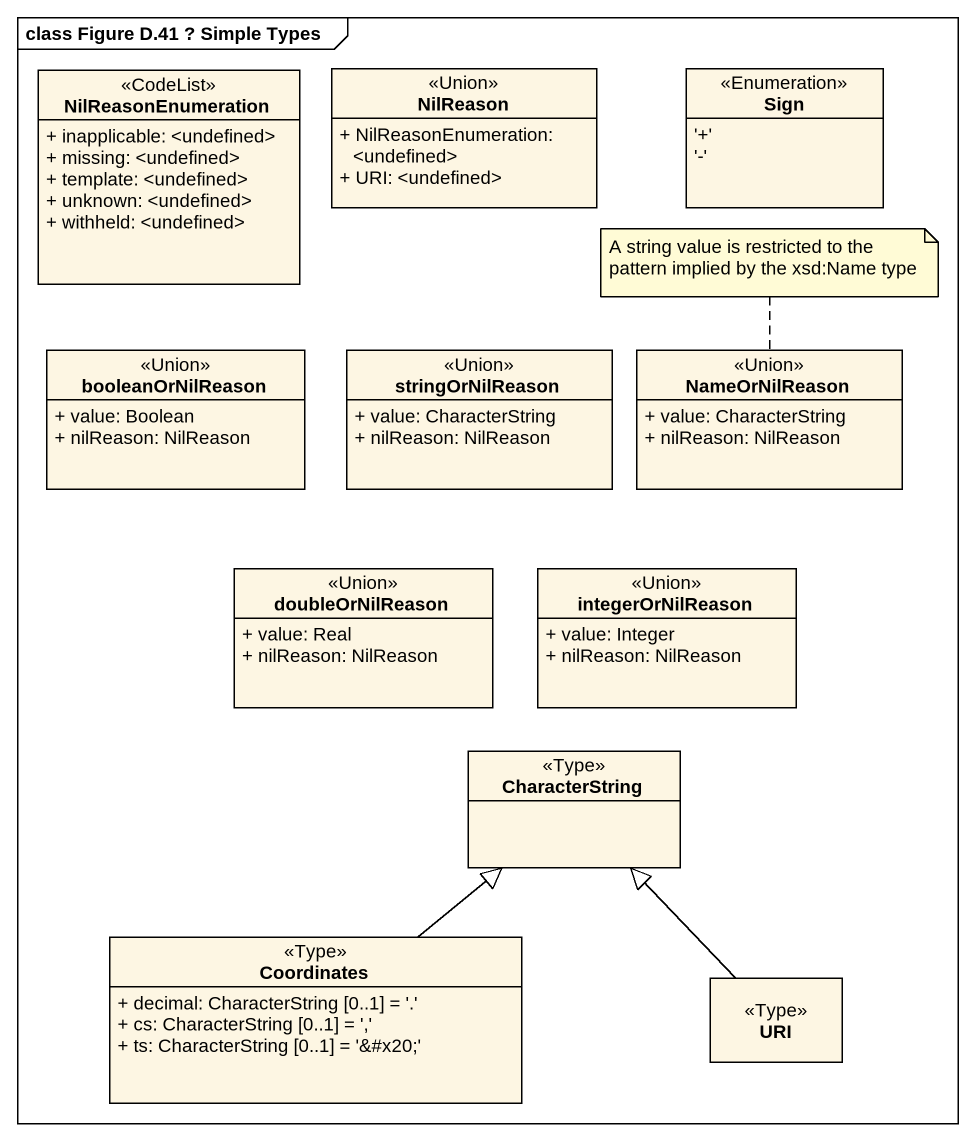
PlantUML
@startuml
mainframe class Figure D.41 ? Simple Types
hide circle
hide empty members
skinparam classAttributeIconSize 0
class NilReasonEnumeration <<CodeList>> {
  + inapplicable: <undefined>
  + missing: <undefined>
  + template: <undefined>
  + unknown: <undefined>
  + withheld: <undefined>
}
class NilReason <<Union>> {
  + NilReasonEnumeration: <undefined>
  + URI: <undefined>
}
enum Sign <<Enumeration>> {
  ~'+'
  ~'-'
}
class booleanOrNilReason <<Union>> {
  + value: Boolean
  + nilReason: NilReason
}
class stringOrNilReason <<Union>> {
  + value: CharacterString
  + nilReason: NilReason
}
class NameOrNilReason <<Union>> {
  + value: CharacterString
  + nilReason: NilReason
}
class doubleOrNilReason <<Union>> {
  + value: Real
  + nilReason: NilReason
}
class integerOrNilReason <<Union>> {
  + value: Integer
  + nilReason: NilReason
}
class CharacterString <<Type>>
class Coordinates <<Type>> {
  + decimal: CharacterString [0..1] = '.'
  + cs: CharacterString [0..1] = ','
  + ts: CharacterString [0..1] = '&#x20;'
}
class URI <<Type>>
Coordinates -up-|> CharacterString
URI -up-|> CharacterString
note top of NameOrNilReason : A string value is restricted to the pattern implied by the xsd:Name type
@enduml
